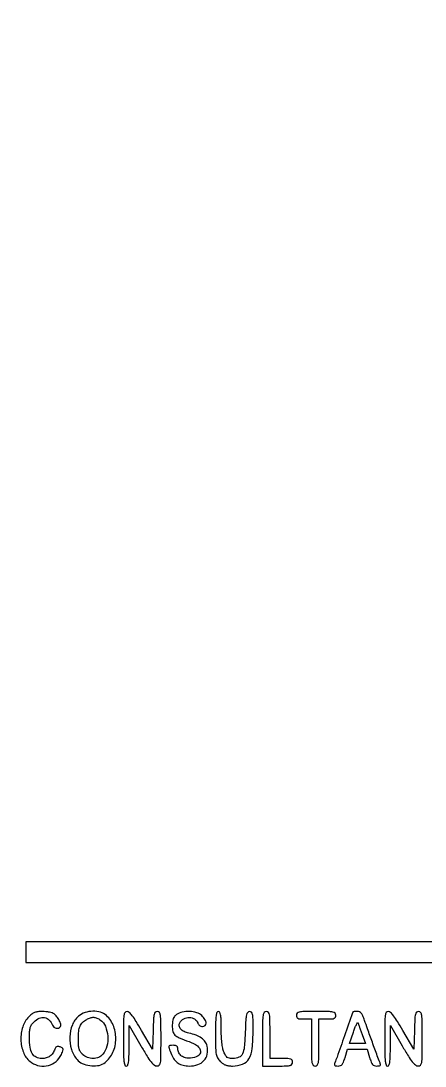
# Model space of a CAD drawing. Extents: x 0 to 1066, y 0 to 761.
# Drawn here: x 964.22 to 982.42, y 667.41 to 714.4 of the extents above; entities that cross this region are included whole.
import ezdxf

# ---------------------------------------------------------------- set-up
doc = ezdxf.new("R2010")
doc.units = 0
doc.header["$MEASUREMENT"] = 0

msp = doc.modelspace()

# ---------------------------------------------------------------- linework, layer by layer
for points in [[(982.655824, 748.540282, 0.000002), (992.073451, 729.761465, 0.000003), (1001.476501, 711.012148, 0.073166), (1001.582046, 710.861438, 0.516769), (1001.62967, 710.868157, 0.000161), (1002.660428, 712.865717, 0.00194), (1003.806305, 715.10946, 0.001155)], [(1015.781863, 710.854808, 0.000003), (1025.166237, 729.64381, 0.000005), (1034.526962, 748.386234, 0.116318)]]:
    msp.add_lwpolyline(points, format="xyb")
msp.add_lwpolyline([(964.44, 672.5277), (964.44, 672.0624), (1008.8973, 672.0624), (1053.3546, 672.0624), (1053.3546, 672.5277), (1053.3546, 672.993), (1008.8973, 672.993), (964.44, 672.993)], close=True)
for points in [[(964.575829, 669.61832, 0.114205), (964.307961, 669.16794, 0.083506), (964.225034, 668.589964, 0.085163), (964.335564, 668.027494, 0.127519), (964.624003, 667.621427, 0.108551), (964.969866, 667.439935, 0.105254), (965.364005, 667.417343, 0.106878), (965.728422, 667.556773, 0.11522), (965.991118, 667.831512, 0.021165), (966.099799, 668.034661, 0.127063), (966.122965, 668.151249, 0.232712), (966.080227, 668.226958, 0.086167), (965.965743, 668.279143, 0.067058), (965.888889, 668.288555, 0.120753), (965.827762, 668.272791, 0.12276), (965.781509, 668.230809, 0.07065), (965.748701, 668.162611, -0.072622), (965.662576, 667.985371, -0.089596), (965.534095, 667.854459, -0.08774), (965.365631, 667.774938, -0.066597), (965.162787, 667.7478, -0.114856), (964.912675, 667.806022, -0.145297), (964.739122, 667.966408, -0.099183), (964.639515, 668.249334, -0.035212), (964.6092, 668.679269, -0.014703), (964.617529, 668.962443, -0.055361), (964.647425, 669.137221, -0.07729), (964.708879, 669.269712, -0.049247), (964.816855, 669.401345, -0.096703), (965.050425, 669.558612, -0.146157), (965.292427, 669.585224, -0.15206), (965.502632, 669.47511, -0.107279), (965.648138, 669.24945, 0.127947), (965.714411, 669.155326, 0.131147), (965.81756, 669.106514, 0.142401), (965.924876, 669.117466, 0.159485), (966.004019, 669.184252, 0.211029), (966.018163, 669.286373, 0.047286), (965.952619, 669.453949, 0.046742), (965.844502, 669.62611, 0.065556), (965.716331, 669.754359, 0.088545), (965.639229, 669.794319, 0.025252), (965.508136, 669.827936, 0.02458), (965.353706, 669.851494, 0.023821), (965.196078, 669.860109, 0.026305), (964.98603, 669.850519, 0.068477), (964.839186, 669.815366, 0.074054), (964.714048, 669.743792, 0.034872)], [(966.823603, 669.650773, 0.123885), (966.540412, 669.258077, 0.085485), (966.426837, 668.719157, 0.082885), (966.499308, 668.157136, 0.104562), (966.751039, 667.698526, 0.111799), (966.989009, 667.522175, 0.06908), (967.325408, 667.426481, 0.069045), (967.675365, 667.426015, 0.111332), (967.953282, 667.530081, 0.131426), (968.334039, 667.95606, 0.103697), (968.494454, 668.555711, 0.101152), (968.40179, 669.182053, 0.118621), (968.071171, 669.681619, 0.118666), (967.811435, 669.828201, 0.075716), (967.465756, 669.872138, 0.073305), (967.110741, 669.810807, 0.095814)], [(968.8392, 668.6361, 0.003213), (968.843528, 667.962579, 0.022561), (968.862538, 667.635, 0.049302), (968.898453, 667.459277, 0.328801), (968.9661, 667.4094, 0.295501), (969.031472, 667.451731, 0.070336), (969.069206, 667.582431, 0.029944), (969.08924, 667.829994, 0.004715), (969.094837, 668.31885), (969.096674, 669.2283), (969.623587, 668.322157, 0.006242), (969.902961, 667.855224, 0.029041), (970.082682, 667.597937, 0.052989), (970.219926, 667.457438, 0.170079), (970.34085, 667.412707, 0.199339), (970.449131, 667.455473, 0.163117), (970.506825, 667.566906, 0.036571), (970.527904, 667.825781, 0.002034), (970.5312, 668.6361, 0.002367), (970.527569, 669.403272, 0.031318), (970.507184, 669.685583, 0.117824), (970.457377, 669.814277, 0.246563), (970.36496, 669.8628, 0.195513), (970.274155, 669.825882, 0.145553), (970.220852, 669.730456, 0.043894), (970.193339, 669.524193, 0.004128), (970.17461, 669.012918), (970.1505, 668.163036), (969.657317, 669.012918, 0.007787), (969.417238, 669.412183, 0.025041), (969.240401, 669.66681, 0.035073), (969.102547, 669.821718, 0.195814), (969.001667, 669.8628, 0.254619), (968.911661, 669.813788, 0.110911), (968.863151, 669.681958, 0.030502), (968.842887, 669.395786, 0.002427)], [(971.22915, 669.721144, 0.064007), (971.136352, 669.636932, 0.085808), (971.078551, 669.539365, 0.066535), (971.048034, 669.409474, 0.024477), (971.0388, 669.220958, 0.055339), (971.067437, 668.963012, 0.149321), (971.157673, 668.804524, 0.090969), (971.351444, 668.678862, 0.013145), (971.792897, 668.508857, -0.070637), (972.167395, 668.312769, -0.215768), (972.307151, 668.070024, -0.299828), (972.199396, 667.865664, -0.104684), (971.865604, 667.76447, -0.073735), (971.639138, 667.778405, -0.104161), (971.454847, 667.859873, -0.119079), (971.335523, 667.998712, -0.118782), (971.2926, 668.176843, 0.082235), (971.280146, 668.252052, 0.147435), (971.244033, 668.302534, 0.119852), (971.179824, 668.331094, 0.045016), (971.0811, 668.34, 0.028442), (970.926693, 668.33121, 0.327023), (970.884592, 668.292313, 0.139119), (970.891229, 668.213142, 0.005125), (971.001089, 667.930201, 0.065244), (971.129877, 667.700452, 0.088006), (971.303242, 667.537638, 0.085852), (971.52554, 667.441765, 0.059042), (971.798673, 667.4094, 0.079385), (972.187877, 667.471586, 0.130563), (972.465688, 667.652224, 0.137881), (972.607828, 667.938702, 0.093265), (972.608028, 668.305447, 0.114024), (972.524495, 668.496328, 0.079467), (972.35547, 668.661086, 0.063948), (972.106122, 668.7929, 0.038754), (971.784966, 668.885634, -0.060203), (971.568287, 668.958377, -0.103319), (971.417206, 669.073245, -0.141227), (971.352842, 669.212035, -0.162669), (971.377278, 669.355346, -0.149104), (971.551037, 669.528403, -0.123853), (971.805431, 669.590898, -0.133716), (972.044753, 669.5243, -0.183571), (972.182273, 669.350872, 0.153609), (972.264187, 669.234212, 0.157876), (972.397216, 669.187061, 0.194842), (972.513196, 669.230372, 0.210147), (972.5616, 669.340453, 0.093821), (972.547933, 669.412646, 0.037607), (972.504083, 669.50357, 0.035541), (972.440723, 669.597063, 0.037508), (972.365797, 669.678853, 0.118482), (972.14007, 669.807594, 0.061394), (971.817723, 669.859556, 0.060569), (971.485556, 669.831654, 0.10142)], [(972.9846, 668.843755, 0.003964), (972.989625, 668.209902, 0.037977), (973.01437, 667.941031, 0.086932), (973.07429, 667.772239, 0.067817), (973.192255, 667.617055, 0.045287), (973.309429, 667.51938, 0.061733), (973.431229, 667.455805, 0.057123), (973.572102, 667.420788, 0.032389), (973.747716, 667.4094, 0.091481), (974.205483, 667.49386, 0.171956), (974.488283, 667.734725, 0.107033), (974.636319, 668.19453, 0.02456), (974.6766, 669.014083, 0.004091), (974.672458, 669.520282, 0.042042), (974.651504, 669.728279, 0.139542), (974.603241, 669.825271, 0.210994), (974.518267, 669.8628, 0.224554), (974.431766, 669.821889, 0.120063), (974.379404, 669.713007, 0.038088), (974.34861, 669.483074, 0.003955), (974.321825, 668.937862, -0.011778), (974.27815, 668.26411, -0.086058), (974.195304, 667.952662, -0.186836), (974.039586, 667.801754, -0.100409), (973.773624, 667.7478, -0.036356), (973.611866, 667.759577, -0.118728), (973.512954, 667.799281, -0.110433), (973.438963, 667.881502, -0.02926), (973.360983, 668.041183, -0.051176), (973.309426, 668.211761, -0.018965), (973.271064, 668.459997, -0.016895), (973.246492, 668.76039, -0.011958), (973.2384, 669.098683, 0.005918), (973.233605, 669.503843, 0.03524), (973.213738, 669.714297, 0.084231), (973.175549, 669.824837, 0.274093), (973.1115, 669.8628, 0.308918), (973.045315, 669.817595, 0.062189), (973.008384, 669.671809, 0.026926), (972.989083, 669.396739, 0.004053)], [(975.0996, 668.6361), (975.0996, 667.4094), (975.7764, 667.4094, 0.005351), (976.182578, 667.413747, 0.055952), (976.34745, 667.435837, 0.176663), (976.42366, 667.487384, 0.157888), (976.4532, 667.5786, 0.12648), (976.430132, 667.668332, 0.188641), (976.3686, 667.7196, 0.072107), (976.239298, 667.742833, 0.008455), (975.9456, 667.7478), (975.438, 667.7478), (975.438, 668.8053, 0.002827), (975.434269, 669.465259, 0.036854), (975.413466, 669.709462, 0.138781), (975.362206, 669.819932, 0.218517), (975.2688, 669.8628, 0.240299), (975.174478, 669.814691, 0.123223), (975.123667, 669.688312, 0.031956), (975.103189, 669.408962, 0.002322)], [(976.6224, 669.6936, 0.094959), (976.638963, 669.607174, 0.184152), (976.68585, 669.556125, 0.098846), (976.778839, 669.53073, 0.017388), (976.9608, 669.5244), (977.2992, 669.5244), (977.2992, 668.4669, 0.002827), (977.302931, 667.806941, 0.036854), (977.323734, 667.562737, 0.138781), (977.374994, 667.452268, 0.218517), (977.4684, 667.4094, 0.218517), (977.561806, 667.452268, 0.138781), (977.613066, 667.562737, 0.036854), (977.633869, 667.806941, 0.002827), (977.6376, 668.4669), (977.6376, 669.5244), (978.0183, 669.5244, 0.013964), (978.228058, 669.530259, 0.090841), (978.330263, 669.55495, 0.188085), (978.380834, 669.605995, 0.102588), (978.399, 669.6936, 0.193568), (978.361802, 669.786085, 0.15568), (978.266813, 669.837621, 0.043488), (978.057805, 669.858867, 0.003595), (977.5107, 669.8628, 0.003595), (976.963595, 669.858867, 0.043488), (976.754588, 669.837621, 0.15568), (976.659598, 669.786085, 0.193568)], [(979.160395, 669.84165, -0.084799), (979.153891, 669.803634, -0.000052), (978.78792, 668.764862, -0.000388), (978.452376, 667.815128, -0.009822), (978.355375, 667.55745, 0.060048), (978.335783, 667.483719, 0.230938), (978.350032, 667.439862, 0.170663), (978.398125, 667.415754, 0.031659), (978.498379, 667.4094, 0.086283), (978.606494, 667.428197, 0.134827), (978.683323, 667.482159, 0.082591), (978.745396, 667.58917, 0.018432), (978.812868, 667.7901), (978.925276, 668.1708), (979.370243, 668.1708), (979.815211, 668.1708), (979.9218, 667.7901, 0.017944), (979.987185, 667.58519, 0.087286), (980.047412, 667.479731, 0.141822), (980.124634, 667.427352, 0.078722), (980.237946, 667.4094, 0.029308), (980.343092, 667.415568, 0.166988), (980.392822, 667.439476, 0.236769), (980.407664, 667.483266, 0.061225), (980.38789, 667.55745, -0.006965), (980.265601, 667.873806, -0.001209), (980.044345, 668.47524, -0.001323), (979.824617, 669.081987, -0.005089), (979.692852, 669.46095, 0.017403), (979.614081, 669.6707, 0.074917), (979.545322, 669.784475, 0.125362), (979.465616, 669.842372, 0.094981), (979.359049, 669.8628, 0.00999), (979.282884, 669.861278, 0.016528), (979.218752, 669.856587, 0.010464), (979.167648, 669.850062, 0.371455)], [(980.5986, 668.6361, 0.003213), (980.602928, 667.962579, 0.022561), (980.621938, 667.635, 0.049302), (980.657853, 667.459277, 0.328801), (980.7255, 667.4094, 0.295501), (980.790872, 667.451731, 0.070336), (980.828606, 667.582431, 0.029944), (980.84864, 667.829994, 0.004715), (980.854237, 668.31885), (980.856074, 669.2283), (981.382987, 668.322157, 0.006242), (981.662361, 667.855224, 0.029041), (981.842082, 667.597937, 0.052989), (981.979326, 667.457438, 0.170079), (982.10025, 667.412707, 0.199339), (982.208531, 667.455473, 0.163117), (982.266225, 667.566906, 0.036571), (982.287304, 667.825781, 0.002034), (982.2906, 668.6361, 0.002367), (982.286969, 669.403272, 0.031318), (982.266584, 669.685583, 0.117824), (982.216777, 669.814277, 0.246563), (982.12436, 669.8628, 0.195513), (982.033555, 669.825882, 0.145553), (981.980252, 669.730456, 0.043894), (981.952739, 669.524193, 0.004128), (981.93401, 669.012918), (981.9099, 668.163036), (981.416717, 669.012918, 0.007787), (981.176638, 669.412183, 0.025041), (980.999801, 669.66681, 0.035073), (980.861947, 669.821718, 0.195814), (980.761067, 669.8628, 0.254619), (980.671061, 669.813788, 0.110911), (980.622551, 669.681958, 0.030502), (980.602287, 669.395786, 0.002427)], [(967.802697, 669.479039, -0.143223), (968.030398, 669.194723, -0.079931), (968.13286, 668.759553, -0.077332), (968.094665, 668.298418, -0.11509), (967.913396, 667.93815, -0.119537), (967.724984, 667.798595, -0.098447), (967.479327, 667.747952, -0.09388), (967.222877, 667.794662, -0.097006), (967.004603, 667.931747, -0.056872), (966.903683, 668.05084, -0.080028), (966.845787, 668.177196, -0.054705), (966.817963, 668.348924, -0.014142), (966.811491, 668.629697, -0.025001), (966.830555, 668.974555, -0.075567), (966.889982, 669.201538, -0.098225), (967.003437, 669.366405, -0.062967), (967.1895, 669.506819, -0.051006), (967.354266, 669.580158, -0.090781), (967.500914, 669.600195, -0.090761), (967.645171, 669.566981, -0.050966)], [(979.586555, 668.82645), (979.736344, 668.4246), (979.374038, 668.4246), (979.011732, 668.4246), (979.189543, 668.939018, -0.011999), (979.260293, 669.128824, -0.026422), (979.325317, 669.269259, -0.047278), (979.375634, 669.345901, -0.601846), (979.40206, 669.340868, 0.009837), (979.423896, 669.274695, 0.001488), (979.470571, 669.143323, 0.001668), (979.526662, 668.988556, 0.001442)]]:
    msp.add_lwpolyline(points, format="xyb", close=True)

doc.saveas('drawing.dxf')
